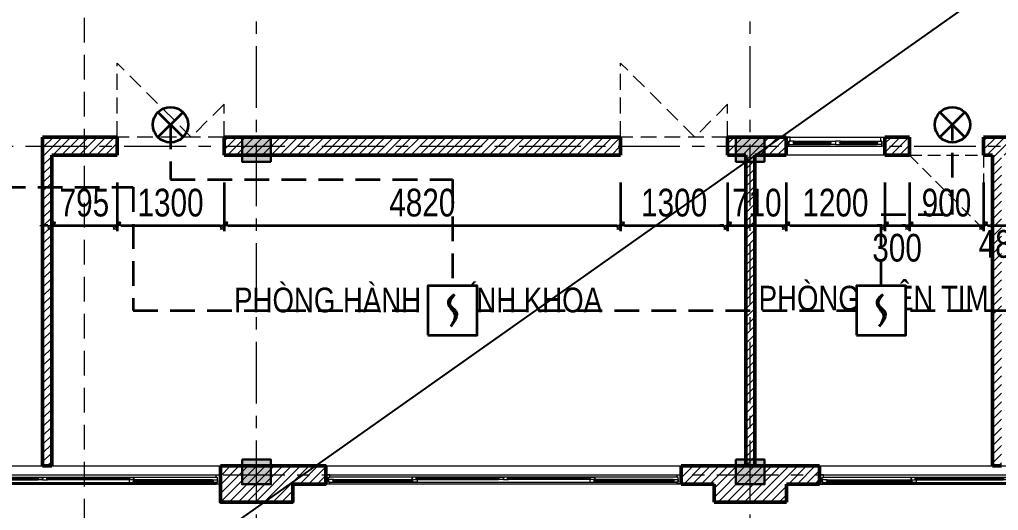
# Model space of a CAD drawing. Header units: millimetres. Extents: x 1109421 to 1726579, y -247837 to 144927.
# Drawn here: x 1482834 to 1494730, y -213152 to -207181 of the extents above; entities that cross this region are included whole.
import ezdxf

# ---------------------------------------------------------------- set-up
doc = ezdxf.new("R2010")
doc.units = ezdxf.units.MM
doc.header["$LTSCALE"] = 600
doc.header["$MEASUREMENT"] = 0
doc.set_wipeout_variables(frame=1)
for name, pattern in [('00_Hidden', [2.4, 1.6, -0.8]), ('CENTER', [2, 1.25, -0.25, 0.25, -0.25]), ('DASHED', [0.75, 0.5, -0.25]), ('HIDDEN', [0.375, 0.25, -0.125])]:
    doc.linetypes.add(name, pattern=pattern)
doc.layers.get('0').update_dxf_attribs({"lineweight": 0})
doc.layers.get('Defpoints').update_dxf_attribs({"lineweight": 0})
for name, color, linetype, lineweight in [('0.15_Cua', 144, 'Continuous', 15), ('cat1', 30, 'Continuous', 50), ('cat2', 22, 'Continuous', 30), ('dim', 144, 'Continuous', 13), ('hatch1', 136, 'Continuous', 9), ('LC MANH DUT', 35, 'HIDDEN', 5), ('LC Text2', 7, 'Continuous', 25), ('Noi that', 35, 'Continuous', 9), ('PCCC - BAOCHAY - THIETBI', 6, 'Continuous', 35), ('PCCC-BAO CHAY - DAY', 3, 'DASHED', 35), ('PCCC-BAOCHAY-THIETBI', 6, 'Continuous', 35), ('thay1', 63, 'Continuous', 18), ('truc', 76, 'CENTER', 9)]:
    doc.layers.add(name, color=color, linetype=linetype, lineweight=lineweight)
doc.layers.add('KCS_Plotter', color=11, linetype='Continuous', plot=False)
doc.styles.add('HOATBIF', font='hoatbif.shx', dxfattribs={"width": 0.8})
doc.styles.add('T2', font='VHARIAL.TTF', dxfattribs={"width": 0.8})
doc.dimstyles.new('1-135', dxfattribs={"dimscale": 135, "dimtxt": 2.5, "dimasz": 0.35, "dimexe": 0.5, "dimexo": 0, "dimgap": 0.8, "dimtad": 1, "dimdec": 0, "dimzin": 0, "dimdsep": 46, "dimtxsty": 'HOATBIF', "dimblk1": 'DOT', "dimblk2": 'DOT', "dimsah": 1, "dimcen": -1, "dimdle": 1, "dimclrd": 256, "dimclre": 256, "dimclrt": 4, "dimadec": 3, "dimazin": 2, "dimtfac": 0.333333, "dimtdec": 0, "dimtix": 1, "dimtmove": 2, "dimatfit": 3, "dimldrblk": 'DOT', "dimfxl": 1, "dimtvp": 0.833333, "dimtolj": 1, "dimtzin": 0, "dimarcsym": 0})

# ---------------------------------------------------------------- blocks, each defined once
blk = doc.blocks.new('*U609')
for p, q in [((50, 0), (4270, 0)), ((50, -110), (4270, -110)), ((95, -20), (1050, -20)), ((1110, -50), (2100, -50)), ((1110, -80), (2100, -80)), ((3210, -50), (2220, -50)), ((3210, -80), (2220, -80)), ((4225, -20), (3270, -20)), ((4225, -50), (3270, -50))]:
    blk.add_line(p, q)
at = {"color": 8, "lineweight": 5}
for p, q in [((50, -20), (4270, -20)), ((4270, -80), (50, -80)), ((95, -30), (1050, -30)), ((95, -40), (1050, -40)), ((95, -50), (1050, -50)), ((1110, -60), (2100, -60)), ((1110, -70), (2100, -70)), ((3210, -60), (2220, -60)), ((3210, -70), (2220, -70)), ((4225, -30), (3270, -30)), ((4225, -40), (3270, -40))]:
    blk.add_line(p, q, dxfattribs=at)
for points in [[(50, -20), (35, -20), (35, -80), (50, -80), (50, -110), (0, -110), (0, 0), (0, 0), (0, 0), (50, 0), (50, -20), (35, -20)], [(4270, -20), (4285, -20), (4285, -80), (4270, -80), (4270, -110), (4320, -110), (4320, 0), (4320, 0), (4320, 0), (4270, 0), (4270, -20), (4285, -20)], [(95, -40), (95, -50), (35, -50), (35, -20), (95, -20), (95, -30), (85, -30), (85, -40), (95, -40)], [(1050, -40), (1050, -50), (1110, -50), (1110, -20), (1050, -20), (1050, -30), (1060, -30), (1060, -40), (1050, -40)], [(1110, -70), (1110, -80), (1050, -80), (1050, -50), (1110, -50), (1110, -60), (1100, -60), (1100, -70), (1110, -70)], [(1050, -50), (1050, -80), (1065, -80)], [(2100, -70), (2100, -80), (2160, -80), (2160, -50), (2100, -50), (2100, -60), (2110, -60), (2110, -70), (2100, -70)], [(2160, -50), (2160, -80), (2145, -80)], [(2160, -50), (2160, -80), (2175, -80)], [(2220, -70), (2220, -80), (2160, -80), (2160, -50), (2220, -50), (2220, -60), (2210, -60), (2210, -70), (2220, -70)], [(3270, -40), (3270, -50), (3210, -50), (3210, -20), (3270, -20), (3270, -30), (3260, -30), (3260, -40), (3270, -40)], [(3210, -70), (3210, -80), (3270, -80), (3270, -50), (3210, -50), (3210, -60), (3220, -60), (3220, -70), (3210, -70)], [(3270, -50), (3270, -80), (3255, -80)], [(4225, -40), (4225, -50), (4285, -50), (4285, -20), (4225, -20), (4225, -30), (4235, -30), (4235, -40), (4225, -40)]]:
    blk.add_lwpolyline(points)
for centre, start, end in [((94, -32), 14.2151, 83.5658), ((94, -38), 276.4342, 345.7849), ((1051, -32), 96.4342, 165.7849), ((1051, -38), 194.2151, 263.5658), ((1109, -62), 14.2151, 83.5658), ((1109, -68), 276.4342, 345.7849), ((2101, -62), 96.4342, 165.7849), ((2101, -68), 194.2151, 263.5658), ((2219, -62), 14.2151, 83.5658), ((2219, -68), 276.4342, 345.7849), ((3211, -62), 96.4342, 165.7849), ((3211, -68), 194.2151, 263.5658), ((3269, -32), 14.2151, 83.5658), ((3269, -38), 276.4342, 345.7849), ((4226, -32), 96.4342, 165.7849), ((4226, -38), 194.2151, 263.5658)]:
    blk.add_arc(centre, 8.25, start, end, dxfattribs=at)
blk = doc.blocks.new('*U610')
for p, q in [((50, 0), (4535, 0)), ((50, -110), (4535, -110)), ((95, -20), (1116, -20)), ((1176, -50), (2232, -50)), ((1176, -80), (2232, -80)), ((3409, -50), (2352, -50)), ((3409, -80), (2352, -80)), ((4490, -20), (3469, -20)), ((4490, -50), (3469, -50))]:
    blk.add_line(p, q)
at = {"color": 8, "lineweight": 5}
for p, q in [((50, -20), (4535, -20)), ((4535, -80), (50, -80)), ((95, -30), (1116, -30)), ((95, -40), (1116, -40)), ((95, -50), (1116, -50)), ((1176, -60), (2232, -60)), ((1176, -70), (2232, -70)), ((3409, -60), (2352, -60)), ((3409, -70), (2352, -70)), ((4490, -30), (3469, -30)), ((4490, -40), (3469, -40))]:
    blk.add_line(p, q, dxfattribs=at)
for points in [[(50, -20), (35, -20), (35, -80), (50, -80), (50, -110), (0, -110), (0, 0), (0, 0), (0, 0), (50, 0), (50, -20), (35, -20)], [(4535, -20), (4550, -20), (4550, -80), (4535, -80), (4535, -110), (4585, -110), (4585, 0), (4585, 0), (4585, 0), (4535, 0), (4535, -20), (4550, -20)], [(95, -40), (95, -50), (35, -50), (35, -20), (95, -20), (95, -30), (85, -30), (85, -40), (95, -40)], [(1116, -40), (1116, -50), (1176, -50), (1176, -20), (1116, -20), (1116, -30), (1126, -30), (1126, -40), (1116, -40)], [(1176, -70), (1176, -80), (1116, -80), (1116, -50), (1176, -50), (1176, -60), (1166, -60), (1166, -70), (1176, -70)], [(1116, -50), (1116, -80), (1131, -80)], [(2232, -70), (2232, -80), (2292, -80), (2292, -50), (2232, -50), (2232, -60), (2242, -60), (2242, -70), (2232, -70)], [(2292, -50), (2292, -80), (2277, -80)], [(2292, -50), (2292, -80), (2307, -80)], [(2352, -70), (2352, -80), (2292, -80), (2292, -50), (2352, -50), (2352, -60), (2342, -60), (2342, -70), (2352, -70)], [(3469, -40), (3469, -50), (3409, -50), (3409, -20), (3469, -20), (3469, -30), (3459, -30), (3459, -40), (3469, -40)], [(3409, -70), (3409, -80), (3469, -80), (3469, -50), (3409, -50), (3409, -60), (3419, -60), (3419, -70), (3409, -70)], [(3469, -50), (3469, -80), (3454, -80)], [(4490, -40), (4490, -50), (4550, -50), (4550, -20), (4490, -20), (4490, -30), (4500, -30), (4500, -40), (4490, -40)]]:
    blk.add_lwpolyline(points)
for centre, start, end in [((94, -32), 14.2151, 83.5658), ((94, -38), 276.4342, 345.7849), ((1117, -32), 96.4342, 165.7849), ((1117, -38), 194.2151, 263.5658), ((1175, -62), 14.2151, 83.5658), ((1175, -68), 276.4342, 345.7849), ((2233, -62), 96.4342, 165.7849), ((2233, -68), 194.2151, 263.5658), ((2352, -62), 14.2151, 83.5658), ((2352, -68), 276.4342, 345.7849), ((3410, -62), 96.4342, 165.7849), ((3410, -68), 194.2151, 263.5658), ((3468, -32), 14.2151, 83.5658), ((3468, -38), 276.4342, 345.7849), ((4491, -32), 96.4342, 165.7849), ((4491, -38), 194.2151, 263.5658)]:
    blk.add_arc(centre, 8.25, start, end, dxfattribs=at)
blk = doc.blocks.new('*U607')
for p, q in [((50, 0), (4270, 0)), ((50, -110), (4270, -110)), ((95, -20), (1050, -20)), ((1110, -50), (2100, -50)), ((1110, -80), (2100, -80)), ((3210, -50), (2220, -50)), ((3210, -80), (2220, -80)), ((4225, -20), (3270, -20)), ((4225, -50), (3270, -50))]:
    blk.add_line(p, q)
at = {"color": 8, "lineweight": 5}
for p, q in [((50, -20), (4270, -20)), ((4270, -80), (50, -80)), ((95, -30), (1050, -30)), ((95, -40), (1050, -40)), ((95, -50), (1050, -50)), ((1110, -60), (2100, -60)), ((1110, -70), (2100, -70)), ((3210, -60), (2220, -60)), ((3210, -70), (2220, -70)), ((4225, -30), (3270, -30)), ((4225, -40), (3270, -40))]:
    blk.add_line(p, q, dxfattribs=at)
for points in [[(50, -20), (35, -20), (35, -80), (50, -80), (50, -110), (0, -110), (0, 0), (0, 0), (0, 0), (50, 0), (50, -20), (35, -20)], [(4270, -20), (4285, -20), (4285, -80), (4270, -80), (4270, -110), (4320, -110), (4320, 0), (4320, 0), (4320, 0), (4270, 0), (4270, -20), (4285, -20)], [(95, -40), (95, -50), (35, -50), (35, -20), (95, -20), (95, -30), (85, -30), (85, -40), (95, -40)], [(1050, -40), (1050, -50), (1110, -50), (1110, -20), (1050, -20), (1050, -30), (1060, -30), (1060, -40), (1050, -40)], [(1110, -70), (1110, -80), (1050, -80), (1050, -50), (1110, -50), (1110, -60), (1100, -60), (1100, -70), (1110, -70)], [(1050, -50), (1050, -80), (1065, -80)], [(2100, -70), (2100, -80), (2160, -80), (2160, -50), (2100, -50), (2100, -60), (2110, -60), (2110, -70), (2100, -70)], [(2160, -50), (2160, -80), (2145, -80)], [(2160, -50), (2160, -80), (2175, -80)], [(2220, -70), (2220, -80), (2160, -80), (2160, -50), (2220, -50), (2220, -60), (2210, -60), (2210, -70), (2220, -70)], [(3270, -40), (3270, -50), (3210, -50), (3210, -20), (3270, -20), (3270, -30), (3260, -30), (3260, -40), (3270, -40)], [(3210, -70), (3210, -80), (3270, -80), (3270, -50), (3210, -50), (3210, -60), (3220, -60), (3220, -70), (3210, -70)], [(3270, -50), (3270, -80), (3255, -80)], [(4225, -40), (4225, -50), (4285, -50), (4285, -20), (4225, -20), (4225, -30), (4235, -30), (4235, -40), (4225, -40)]]:
    blk.add_lwpolyline(points)
for centre, start, end in [((94, -32), 14.2151, 83.5658), ((94, -38), 276.4342, 345.7849), ((1051, -32), 96.4342, 165.7849), ((1051, -38), 194.2151, 263.5658), ((1109, -62), 14.2151, 83.5658), ((1109, -68), 276.4342, 345.7849), ((2101, -62), 96.4342, 165.7849), ((2101, -68), 194.2151, 263.5658), ((2219, -62), 14.2151, 83.5658), ((2219, -68), 276.4342, 345.7849), ((3211, -62), 96.4342, 165.7849), ((3211, -68), 194.2151, 263.5658), ((3269, -32), 14.2151, 83.5658), ((3269, -38), 276.4342, 345.7849), ((4226, -32), 96.4342, 165.7849), ((4226, -38), 194.2151, 263.5658)]:
    blk.add_arc(centre, 8.25, start, end, dxfattribs=at)
blk = doc.blocks.new('*U601')
for p, q in [((35, 0), (1165, 0)), ((50, -110), (1150, -110)), ((660, -20), (1105, -20)), ((660, -60), (1105, -60))]:
    blk.add_line(p, q)
at = {"color": 8, "lineweight": 5}
for p, q in [((95, -20), (540, -20)), ((95, -35), (540, -35)), ((95, -45), (540, -45)), ((95, -60), (540, -60)), ((660, -20), (1105, -20)), ((660, -35), (1105, -35)), ((660, -45), (1105, -45)), ((660, -60), (1105, -60))]:
    blk.add_line(p, q, dxfattribs=at)
for points in [[(0, 0), (35, 0), (35, -60), (50, -60), (50, -110), (0, -110), (0, 0)], [(1200, 0), (1165, 0), (1165, -60), (1150, -60), (1150, -110), (1200, -110), (1200, 0)], [(660, -45), (660, -60), (600, -60), (600, -20), (660, -20), (660, -35), (650, -35), (650, -45), (660, -45)], [(1105, -45), (1105, -60), (1165, -60), (1165, -20), (1105, -20), (1105, -35), (1115, -35), (1115, -45), (1105, -45)]]:
    blk.add_lwpolyline(points)
for points in [[(35, -20), (95, -20), (95, -35), (85, -35), (85, -45), (95, -45), (95, -60), (35, -60)], [(600, -20), (540, -20), (540, -35), (550, -35), (550, -45), (540, -45), (540, -60), (600, -60)]]:
    blk.add_lwpolyline(points, close=True)
for points in [[(95, -29, -0.312187), (102, -35, -0.312187)], [(95, -51, 0.312187), (102, -45, 0.312187)], [(540, -29, 0.312187), (533, -35, 0.312187)], [(540, -51, -0.312187), (533, -45, -0.312187)]]:
    blk.add_lwpolyline(points, format="xyb", dxfattribs=at)
for centre, start, end in [((659, -37), 14.2151, 83.5658), ((659, -43), 276.4342, 345.7849), ((1106, -37), 96.4342, 165.7849), ((1106, -43), 194.2151, 263.5658)]:
    blk.add_arc(centre, 8.25, start, end, dxfattribs=at)
blk = doc.blocks.new('DOT')
at = {"layer": 'dim'}
for p, q in [((-3, 0), (3, 0)), ((-1, -1), (1, 1))]:
    blk.add_line(p, q, dxfattribs=at)
blk.add_lwpolyline([(0.5, 1), (-1, -0.5), (-0.5, -1), (1, 0.5)], close=True, dxfattribs=at)
blk = doc.blocks.new('*D2373')
at = {"layer": 'Defpoints', "color": 0, "transparency": 16777216}
for p in [(26144, 12304), (26939, 12304), (26939, 11779)]:
    blk.add_point(p, dxfattribs=at)
at = {"layer": 'dim', "lineweight": -2, "transparency": 16777216}
for p, q in [((26144, 12304), (26144, 11712)), ((26939, 12304), (26939, 11712)), ((26097, 11779), (26050, 11779)), ((26144, 11779), (26939, 11779)), ((26987, 11779), (27034, 11779))]:
    blk.add_line(p, q, dxfattribs=at)
at = {"layer": 'dim', "lineweight": -2, "transparency": 16777216, "xscale": 47.25, "yscale": 47.25, "zscale": 47.25}
blk.add_blockref('DOT', (26144, 11779), dxfattribs=at)
at = {"layer": 'dim', "lineweight": -2, "transparency": 16777216, "xscale": 47.25, "yscale": 47.25, "zscale": 47.25, "rotation": 180}
blk.add_blockref('DOT', (26939, 11779), dxfattribs=at)
at = {"layer": 'dim', "color": 4, "transparency": 16777216, "insert": (26542, 12056), "char_height": 337.5, "attachment_point": 5, "style": 'HOATBIF'}
blk.add_mtext('\\A1;795', dxfattribs=at)
blk = doc.blocks.new('_Dot')
at = {"color": 0, "linetype": 'ByBlock', "lineweight": -2}
blk.add_line((-0.5, 0), (-1, 0), dxfattribs=at)
at = {"color": 0, "linetype": 'ByBlock', "const_width": 0.5}
blk.add_lwpolyline([(-0.25, 0, 1), (0.25, 0, 1)], format="xyb", close=True, dxfattribs=at)
blk = doc.blocks.new('*D2374')
at = {"layer": 'Defpoints', "color": 0, "transparency": 16777216}
for p in [(26939, 12304), (28239, 12304), (28239, 11779)]:
    blk.add_point(p, dxfattribs=at)
at = {"layer": 'dim', "lineweight": -2, "transparency": 16777216}
for p, q in [((26939, 12304), (26939, 11712)), ((28239, 12304), (28239, 11712)), ((26987, 11779), (28192, 11779))]:
    blk.add_line(p, q, dxfattribs=at)
at = {"layer": 'dim', "lineweight": -2, "transparency": 16777216, "xscale": 47.25, "yscale": 47.25, "zscale": 47.25, "rotation": 180}
blk.add_blockref('DOT', (26939, 11779), dxfattribs=at)
at = {"layer": 'dim', "lineweight": -2, "transparency": 16777216, "xscale": 47.25, "yscale": 47.25, "zscale": 47.25}
blk.add_blockref('DOT', (28239, 11779), dxfattribs=at)
at = {"layer": 'dim', "color": 4, "transparency": 16777216, "insert": (27589, 12056), "char_height": 337.5, "attachment_point": 5, "style": 'HOATBIF'}
blk.add_mtext('\\A1;1300', dxfattribs=at)
blk = doc.blocks.new('*D2375')
at = {"layer": 'Defpoints', "color": 0, "transparency": 16777216}
for p in [(28239, 12304), (33059, 12304), (33059, 11779)]:
    blk.add_point(p, dxfattribs=at)
at = {"layer": 'dim', "lineweight": -2, "transparency": 16777216}
for p, q in [((28239, 12304), (28239, 11712)), ((33059, 12304), (33059, 11712)), ((28287, 11779), (33012, 11779))]:
    blk.add_line(p, q, dxfattribs=at)
at = {"layer": 'dim', "lineweight": -2, "transparency": 16777216, "xscale": 47.25, "yscale": 47.25, "zscale": 47.25, "rotation": 180}
blk.add_blockref('DOT', (28239, 11779), dxfattribs=at)
at = {"layer": 'dim', "lineweight": -2, "transparency": 16777216, "xscale": 47.25, "yscale": 47.25, "zscale": 47.25}
blk.add_blockref('DOT', (33059, 11779), dxfattribs=at)
at = {"layer": 'dim', "color": 4, "transparency": 16777216, "insert": (30649, 12056), "char_height": 337.5, "attachment_point": 5, "style": 'HOATBIF'}
blk.add_mtext('\\A1;4820', dxfattribs=at)
blk = doc.blocks.new('*D2376')
at = {"layer": 'Defpoints', "color": 0, "transparency": 16777216}
for p in [(33059, 12304), (34359, 12304), (34359, 11779)]:
    blk.add_point(p, dxfattribs=at)
at = {"layer": 'dim', "lineweight": -2, "transparency": 16777216}
for p, q in [((33059, 12304), (33059, 11712)), ((34359, 12304), (34359, 11712)), ((33107, 11779), (34312, 11779))]:
    blk.add_line(p, q, dxfattribs=at)
at = {"layer": 'dim', "lineweight": -2, "transparency": 16777216, "xscale": 47.25, "yscale": 47.25, "zscale": 47.25, "rotation": 180}
blk.add_blockref('DOT', (33059, 11779), dxfattribs=at)
at = {"layer": 'dim', "lineweight": -2, "transparency": 16777216, "xscale": 47.25, "yscale": 47.25, "zscale": 47.25}
blk.add_blockref('DOT', (34359, 11779), dxfattribs=at)
at = {"layer": 'dim', "color": 4, "transparency": 16777216, "insert": (33709, 12056), "char_height": 337.5, "attachment_point": 5, "style": 'HOATBIF'}
blk.add_mtext('\\A1;1300', dxfattribs=at)
blk = doc.blocks.new('*D2377')
at = {"layer": 'Defpoints', "color": 0, "transparency": 16777216}
for p in [(34359, 12304), (35069, 12304), (35069, 11779)]:
    blk.add_point(p, dxfattribs=at)
at = {"layer": 'dim', "lineweight": -2, "transparency": 16777216}
for p, q in [((34359, 12304), (34359, 11712)), ((35069, 12304), (35069, 11712)), ((34312, 11779), (34265, 11779)), ((34359, 11779), (35069, 11779)), ((35117, 11779), (35164, 11779))]:
    blk.add_line(p, q, dxfattribs=at)
at = {"layer": 'dim', "lineweight": -2, "transparency": 16777216, "xscale": 47.25, "yscale": 47.25, "zscale": 47.25}
blk.add_blockref('DOT', (34359, 11779), dxfattribs=at)
at = {"layer": 'dim', "lineweight": -2, "transparency": 16777216, "xscale": 47.25, "yscale": 47.25, "zscale": 47.25, "rotation": 180}
blk.add_blockref('DOT', (35069, 11779), dxfattribs=at)
at = {"layer": 'dim', "color": 4, "transparency": 16777216, "insert": (34714, 12056), "char_height": 337.5, "attachment_point": 5, "style": 'HOATBIF'}
blk.add_mtext('\\A1;710', dxfattribs=at)
blk = doc.blocks.new('*D2378')
at = {"layer": 'Defpoints', "color": 0, "transparency": 16777216}
for p in [(35069, 12304), (36269, 12304), (36269, 11779)]:
    blk.add_point(p, dxfattribs=at)
at = {"layer": 'dim', "lineweight": -2, "transparency": 16777216}
for p, q in [((35069, 12304), (35069, 11712)), ((36269, 12304), (36269, 11712)), ((35117, 11779), (36222, 11779))]:
    blk.add_line(p, q, dxfattribs=at)
at = {"layer": 'dim', "lineweight": -2, "transparency": 16777216, "xscale": 47.25, "yscale": 47.25, "zscale": 47.25, "rotation": 180}
blk.add_blockref('DOT', (35069, 11779), dxfattribs=at)
at = {"layer": 'dim', "lineweight": -2, "transparency": 16777216, "xscale": 47.25, "yscale": 47.25, "zscale": 47.25}
blk.add_blockref('DOT', (36269, 11779), dxfattribs=at)
at = {"layer": 'dim', "color": 4, "transparency": 16777216, "insert": (35669, 12056), "char_height": 337.5, "attachment_point": 5, "style": 'HOATBIF'}
blk.add_mtext('\\A1;1200', dxfattribs=at)
blk = doc.blocks.new('*D2379')
at = {"layer": 'Defpoints', "color": 0, "transparency": 16777216}
for p in [(36269, 12304), (36569, 12304), (36569, 11779)]:
    blk.add_point(p, dxfattribs=at)
at = {"layer": 'dim', "lineweight": -2, "transparency": 16777216}
for p, q in [((36269, 12304), (36269, 11712)), ((36569, 12304), (36569, 11712)), ((36222, 11779), (36175, 11779)), ((36269, 11779), (36569, 11779)), ((36617, 11779), (36664, 11779))]:
    blk.add_line(p, q, dxfattribs=at)
at = {"layer": 'dim', "lineweight": -2, "transparency": 16777216, "xscale": 47.25, "yscale": 47.25, "zscale": 47.25}
blk.add_blockref('DOT', (36269, 11779), dxfattribs=at)
at = {"layer": 'dim', "lineweight": -2, "transparency": 16777216, "xscale": 47.25, "yscale": 47.25, "zscale": 47.25, "rotation": 180}
blk.add_blockref('DOT', (36569, 11779), dxfattribs=at)
at = {"layer": 'dim', "color": 4, "transparency": 16777216, "insert": (36419, 11507), "char_height": 337.5, "attachment_point": 5, "style": 'HOATBIF'}
blk.add_mtext('\\A1;300', dxfattribs=at)
blk = doc.blocks.new('*D2380')
at = {"layer": 'Defpoints', "color": 0, "transparency": 16777216}
for p in [(36569, 12304), (37469, 12304), (37469, 11779)]:
    blk.add_point(p, dxfattribs=at)
at = {"layer": 'dim', "lineweight": -2, "transparency": 16777216}
for p, q in [((36569, 12304), (36569, 11712)), ((37469, 12304), (37469, 11712)), ((36522, 11779), (36475, 11779)), ((36569, 11779), (37469, 11779)), ((37517, 11779), (37564, 11779))]:
    blk.add_line(p, q, dxfattribs=at)
at = {"layer": 'dim', "lineweight": -2, "transparency": 16777216, "xscale": 47.25, "yscale": 47.25, "zscale": 47.25}
blk.add_blockref('DOT', (36569, 11779), dxfattribs=at)
at = {"layer": 'dim', "lineweight": -2, "transparency": 16777216, "xscale": 47.25, "yscale": 47.25, "zscale": 47.25, "rotation": 180}
blk.add_blockref('DOT', (37469, 11779), dxfattribs=at)
at = {"layer": 'dim', "color": 4, "transparency": 16777216, "insert": (37019, 12056), "char_height": 337.5, "attachment_point": 5, "style": 'HOATBIF'}
blk.add_mtext('\\A1;900', dxfattribs=at)
blk = doc.blocks.new('*D2381')
at = {"layer": 'Defpoints', "color": 0, "transparency": 16777216}
for p in [(37469, 12304), (37954, 12304), (37954, 11779)]:
    blk.add_point(p, dxfattribs=at)
at = {"layer": 'dim', "lineweight": -2, "transparency": 16777216}
for p, q in [((37469, 12304), (37469, 11712)), ((37954, 12304), (37954, 11712)), ((37517, 11779), (37907, 11779))]:
    blk.add_line(p, q, dxfattribs=at)
at = {"layer": 'dim', "lineweight": -2, "transparency": 16777216, "xscale": 47.25, "yscale": 47.25, "zscale": 47.25, "rotation": 180}
blk.add_blockref('DOT', (37469, 11779), dxfattribs=at)
at = {"layer": 'dim', "lineweight": -2, "transparency": 16777216, "xscale": 47.25, "yscale": 47.25, "zscale": 47.25}
blk.add_blockref('DOT', (37954, 11779), dxfattribs=at)
at = {"layer": 'dim', "color": 4, "transparency": 16777216, "insert": (37712, 11553), "char_height": 337.5, "attachment_point": 5, "style": 'HOATBIF'}
blk.add_mtext('\\A1;485', dxfattribs=at)
blk = doc.blocks.new('COT BT')
at = {"layer": 'cat2', "ltscale": 2}
h = blk.add_hatch(color=256, dxfattribs=at)
h.dxf.hatch_style = 1
h.paths.add_polyline_path([(240, 190), (-110, 190), (-110, -110), (240, -110)])
blk.add_lwpolyline([(-110, 190), (240, 190), (240, -110), (-110, -110)], close=True, dxfattribs=at)
blk = doc.blocks.new('DAU BAO KHOI')
blk.add_wipeout([(-2, 2), (-2, -2), (2, -2), (2, 2)])
at = {"layer": 'PCCC - BAOCHAY - THIETBI'}
blk.add_lwpolyline([(-2, -2), (2, -2), (2, 2), (-2, 2)], close=True, dxfattribs=at)
for points in [[(0.152, 1.305), (-0.357, 0.733), (-0.18, 0.209), (0.162, -0.292), (-0.152, -1.305)], [(0.152, 1.305), (-0.222, 0.489), (0.268, -0.047), (-0.152, -1.305)]]:
    blk.add_spline(points, degree=3, dxfattribs=at)
blk = doc.blocks.new('den bao chay phong')
at = {"layer": 'PCCC - BAOCHAY - THIETBI'}
for p, q in [((1153511, 58869), (1153816, 58564)), ((1153511, 58564), (1153816, 58869))]:
    blk.add_line(p, q, dxfattribs=at)
blk.add_ellipse((1153663, 58716), major_axis=(152, 152), ratio=1, start_param=5.497787, end_param=11.780972, dxfattribs=at)
blk = doc.blocks.new('A$C08333679')
at = {"layer": 'hatch1'}
h = blk.add_hatch(dxfattribs=at)
h.set_pattern_fill('ANSI31', color=256, scale=600)
h.set_pattern_definition([(45, (-2017569.24, 46159.94), (-53.0330086, 53.0330086), [])])
h.paths.add_polyline_path([(45944.5, 20855.4), (3924.5, 20855.4), (3924.5, 15345.4), (4144.5, 15345.4), (4144.5, 20635.4), (6384.5, 20635.4), (6384.5, 14845.4), (6604.5, 14845.4), (6604.5, 20635.4), (15924.5, 20635.4), (15924.5, 15445.4), (16144.5, 15445.4), (16144.5, 15635.4), (19424.5, 15635.4), (19424.5, 15745.4), (16144.5, 15745.4), (16144.5, 20635.4), (20644.5, 20635.4), (20644.5, 15745.4), (20424.5, 15745.4), (20424.5, 15635.4), (21266.3, 15635.4), (21486.3, 15855.4), (20864.5, 15855.4), (20864.5, 20635.4), (23324.5, 20635.4), (23324.5, 15855.4), (22646.3, 15855.4), (22866.3, 15635.4), (25754.5, 15635.4), (25754.5, 15745.4), (23544.5, 15745.4), (23544.5, 20635.4), (28524.5, 20635.4), (28524.5, 15745.4), (28744.5, 15745.4), (28744.5, 20635.4), (31569.5, 20635.4), (31569.5, 17635.4), (30469.5, 17635.4), (30469.5, 16755.4), (30579.5, 16755.4), (30579.5, 17525.4), (32579.5, 17525.4), (32579.5, 16755.4), (32689.5, 16755.4), (32689.5, 17635.4), (31789.5, 17635.4), (31789.5, 20635.4), (34524.5, 20635.4), (34524.5, 15745.4), (32689.5, 15745.4), (32689.5, 15855.4), (32579.5, 15855.4), (32579.5, 15635.4), (35069.5, 15635.4), (35069.5, 15855.4), (34744.5, 15855.4), (34744.5, 20635.4), (37579.5, 20635.4), (37579.5, 15855.4), (37469.5, 15855.4), (37469.5, 15635.4), (37579.5, 15635.4), (37949.5, 15635.4), (37949.5, 15855.4), (37689.5, 15855.4), (37689.5, 20635.4), (40579.5, 20635.4), (40579.5, 15855.4), (40349.5, 15855.4), (40349.5, 15635.4), (41014.5, 15635.4), (41014.5, 15855.4), (40689.5, 15855.4), (40689.5, 20635.4), (45724.5, 20635.4), (45724.5, 15855.4), (43414.5, 15855.4), (43414.5, 15635.4), (43524.5, 15635.4), (43524.5, 14895.4), (43744.5, 14895.4), (43744.5, 15635.4), (45724.5, 15635.4), (45724.5, 8855.4), (44744.5, 8855.4), (44744.5, 8195.4), (45944.5, 8195.4), (45944.5, 8855.4)])
h.paths.add_polyline_path([(44964.5, 8635.4), (45724.5, 8635.4), (45724.5, 8415.4), (44964.5, 8415.4)], flags=16)
h.paths.add_polyline_path([(30579.5, 15855.4), (30469.5, 15855.4), (30469.5, 15745.4), (27054.5, 15745.4), (27054.5, 15635.4), (30579.5, 15635.4)], flags=17)
h.paths.add_polyline_path([(36569.5, 15855.4), (36269.5, 15855.4), (36269.5, 15635.4), (36569.5, 15635.4)], flags=17)
h.paths.add_polyline_path([(39449.5, 15855.4), (39149.5, 15855.4), (39149.5, 15635.4), (39449.5, 15635.4)], flags=17)
h.paths.add_polyline_path([(42514.5, 15855.4), (42214.5, 15855.4), (42214.5, 15635.4), (42514.5, 15635.4)], flags=17)
h.paths.add_polyline_path([(43744.5, 13995.4), (43524.5, 13995.4), (43524.5, 12855.4), (41809.5, 12855.4), (41809.5, 12635.4), (45724.5, 12635.4), (45724.5, 12855.4), (43744.5, 12855.4)], flags=17)
h.paths.add_polyline_path([(41659.5, 8855.4), (40634.5, 8855.4), (40634.5, 12635.4), (40809.5, 12635.4), (40809.5, 12855.4), (40354.5, 12855.4), (40354.5, 12635.4), (40524.5, 12635.4), (40524.5, 8855.4), (40059.5, 8855.4), (40059.5, 8635.4), (40459.5, 8635.4), (40459.5, 8195.4), (41659.5, 8195.4)])
h.paths.add_polyline_path([(40674, 8635.4), (41434, 8635.4), (41434, 8415.4), (40674, 8415.4)], flags=16)
h.paths.add_polyline_path([(37954.5, 12855.4), (37469.5, 12855.4), (37469.5, 12635.4), (37579.5, 12635.4), (37579.5, 8855.4), (37689.5, 8855.4), (37689.5, 12635.4), (37954.5, 12635.4)], flags=17)
h.paths.add_polyline_path([(35069.5, 12855.4), (34359.5, 12855.4), (34359.5, 12635.4), (34579.5, 12635.4), (34579.5, 8855.4), (34689.5, 8855.4), (34689.5, 12635.4), (35069.5, 12635.4)], flags=17)
h.paths.add_polyline_path([(36569.5, 12855.4), (36269.5, 12855.4), (36269.5, 12635.4), (36569.5, 12635.4)], flags=17)
h.paths.add_polyline_path([(39454.5, 12855.4), (39154.5, 12855.4), (39154.5, 12635.4), (39454.5, 12635.4)], flags=17)
h.paths.add_polyline_path([(35474.5, 8855.4), (35074.5, 8855.4), (34194.5, 8855.4), (33794.5, 8855.4), (33794.5, 8635.4), (34194.5, 8635.4), (34194.5, 8415.4), (35074.5, 8415.4), (35074.5, 8635.4), (35474.5, 8635.4)], flags=17)
h.paths.add_polyline_path([(33059.5, 12855.4), (28239.5, 12855.4), (28239.5, 12635.4), (33059.5, 12635.4)], flags=17)
h.paths.add_polyline_path([(26939.5, 12855.4), (26034.5, 12855.4), (26034.5, 8855.4), (26144.5, 8855.4), (26144.5, 12635.4), (26939.5, 12635.4)], flags=17)
h.paths.add_polyline_path([(29074.5, 8635.4), (29474.5, 8635.4), (29474.5, 8855.4), (29074.5, 8855.4), (28194.5, 8855.4), (28194.5, 8635.4), (28194.5, 8415.4), (29074.5, 8415.4)], flags=17)
h.paths.add_polyline_path([(23874.5, 8855.4), (22994.5, 8855.4), (22994.5, 8635.4), (22994.5, 8415.4), (23874.5, 8415.4)], flags=17)
h.paths.add_polyline_path([(21194.5, 8855.4), (20314.5, 8855.4), (19914.5, 8855.4), (19914.5, 8635.4), (20314.5, 8635.4), (20314.5, 8415.4), (21194.5, 8415.4), (21194.5, 8635.4)], flags=17)
h.paths.add_polyline_path([(16474.5, 8635.4), (16874.5, 8635.4), (16874.5, 8855.4), (16474.5, 8855.4), (16144.5, 8855.4), (16144.5, 13045.4), (15924.5, 13045.4), (15924.5, 8855.4), (15594.5, 8855.4), (15194.5, 8855.4), (15194.5, 8635.4), (15594.5, 8635.4), (15594.5, 8415.4), (16474.5, 8415.4)], flags=17)
h.paths.add_polyline_path([(10874.5, 8855.4), (10474.5, 8855.4), (9594.5, 8855.4), (9194.5, 8855.4), (9194.5, 8635.4), (9594.5, 8635.4), (9594.5, 8415.4), (10474.5, 8415.4), (10474.5, 8635.4), (10874.5, 8635.4)], flags=17)
h.paths.add_polyline_path([(5204.5, 8855.4), (4804.5, 8855.4), (4144.5, 8855.4), (4144.5, 13145.4), (3924.5, 13145.4), (3924.5, 8635.4), (3924.5, 8415.4), (4804.5, 8415.4), (4804.5, 8635.4), (5204.5, 8635.4)], flags=17)
h.paths.add_polyline_path([(6604.5, 13545.4), (6384.5, 13545.4), (6384.5, 8855.4), (6604.5, 8855.4)], flags=17)
at = {"layer": 'cat1'}
for p, q in [((26034.5, 8855.4), (26034.5, 12855.4)), ((26939.5, 12855.4), (26034.5, 12855.4)), ((26939.5, 12635.4), (26939.5, 12855.4)), ((28239.5, 12635.4), (28239.5, 12855.4)), ((33059.5, 12855.4), (28239.5, 12855.4)), ((33059.5, 12635.4), (33059.5, 12855.4)), ((35069.5, 12855.4), (34359.5, 12855.4)), ((34359.5, 12635.4), (34359.5, 12855.4)), ((35069.5, 12635.4), (35069.5, 12855.4)), ((36269.5, 12635.4), (36269.5, 12855.4)), ((36569.5, 12855.4), (36269.5, 12855.4)), ((36569.5, 12635.4), (36569.5, 12855.4)), ((37469.5, 12635.4), (37469.5, 12855.4)), ((37954.5, 12855.4), (37469.5, 12855.4)), ((26144.5, 8855.4), (26144.5, 12635.4)), ((26939.5, 12635.4), (26144.5, 12635.4)), ((33059.5, 12635.4), (28239.5, 12635.4)), ((34579.5, 12635.4), (34359.5, 12635.4)), ((34579.5, 8855.4), (34579.5, 12635.4)), ((35069.5, 12635.4), (34689.5, 12635.4)), ((34689.5, 8855.4), (34689.5, 12635.4)), ((36569.5, 12635.4), (36269.5, 12635.4)), ((37579.5, 12635.4), (37469.5, 12635.4)), ((37579.5, 8855.4), (37579.5, 12635.4)), ((26034.5, 8855.4), (26144.5, 8855.4)), ((34194.5, 8855.4), (33794.5, 8855.4)), ((33794.5, 8855.4), (33794.5, 8635.4)), ((35074.5, 8855.4), (34194.5, 8855.4)), ((35474.5, 8855.4), (35074.5, 8855.4)), ((35474.5, 8635.4), (35474.5, 8855.4)), ((37579.5, 8855.4), (37689.5, 8855.4)), ((33794.5, 8635.4), (34194.5, 8635.4)), ((34194.5, 8635.4), (34194.5, 8415.4)), ((35074.5, 8415.4), (35074.5, 8635.4)), ((35074.5, 8635.4), (35474.5, 8635.4)), ((34194.5, 8415.4), (35074.5, 8415.4))]:
    blk.add_line(p, q, dxfattribs=at)
blk.add_lwpolyline([(28194.5, 8855.4), (29074.5, 8855.4), (29474.5, 8855.4), (29474.5, 8635.4), (29074.5, 8635.4), (29074.5, 8415.4), (28194.5, 8415.4), (28194.5, 8635.4), (28194.5, 8635.4), (28194.5, 8855.4), (28194.5, 8855.4)], dxfattribs=at)
at = {"layer": 'LC MANH DUT', "ltscale": 2}
blk.add_line((26542, 2755.1), (26542, 24384.4), dxfattribs=at)
at = {"layer": 'LC MANH DUT'}
blk.add_lwpolyline([(36569.5, 12635.4), (37469.5, 12635.4), (37469.5, 11735.4), (36569.5, 12635.4)], dxfattribs=at)
at = {"layer": 'Noi that', "linetype": '00_Hidden', "ltscale": 0.2}
for p, q in [((26939.5, 12855.4), (26939.5, 13755.4)), ((27839.5, 12855.4), (26939.5, 13755.4)), ((33059.5, 12855.4), (33059.5, 13755.4)), ((33959.5, 12855.4), (33059.5, 13755.4)), ((28239.5, 13255.4), (27839.5, 12855.4)), ((28239.5, 12855.4), (28239.5, 13255.4)), ((34359.5, 13255.4), (33959.5, 12855.4)), ((34359.5, 12855.4), (34359.5, 13255.4)), ((28239.5, 12855.4), (26939.5, 12855.4)), ((34359.5, 12855.4), (33059.5, 12855.4))]:
    blk.add_line(p, q, dxfattribs=at)
at = {"layer": 'thay1'}
for points in [[(35069.5, 12855.4), (36269.5, 12855.4), (36269.5, 12635.4), (35069.5, 12635.4)], [(23874.5, 8855.4), (28194.5, 8855.4), (28194.5, 8635.4), (23874.5, 8635.4)], [(29474.5, 8855.4), (33794.5, 8855.4), (33794.5, 8635.4), (29474.5, 8635.4)], [(35474.5, 8855.4), (40059.5, 8855.4), (40059.5, 8635.4), (35474.5, 8635.4)]]:
    blk.add_lwpolyline(points, close=True, dxfattribs=at)
at = {"layer": 'truc'}
for p, q in [((28634.5, 3613.1), (28634.5, 23833.5)), ((34634.5, 3613.1), (34634.5, 23833.5)), ((1827.1, 12745.4), (48797.8, 12745.4)), ((1827.1, 8745.4), (48797.8, 8745.4))]:
    blk.add_line(p, q, dxfattribs=at)
at = {"layer": '0.15_Cua', "xscale": -1, "rotation": 180}
for name, p in [('*U601', (35069.5, 12745.4)), ('*U607', (23874.5, 8635.4)), ('*U609', (29474.5, 8638.8)), ('*U610', (35474.5, 8635.4))]:
    blk.add_blockref(name, p, dxfattribs=at)
at = {"layer": 'cat1', "rotation": 180}
for p in [(28699.5, 12745.4), (34699.5, 12745.4)]:
    blk.add_blockref('COT BT', p, dxfattribs=at)
at = {"layer": 'cat1'}
for p in [(28569.5, 8743), (34569.5, 8743)]:
    blk.add_blockref('COT BT', p, dxfattribs=at)
at = {"layer": 'LC Text2', "style": 'T2', "width": 0.8}
for s, p in [('phßng hµnh chÝnh khoa', (28362.4, 10723.9)), ('phßng ®iÖn tim', (34736.5, 10746.2))]:
    blk.add_text(s, height=300, dxfattribs=at).set_placement(p)
at = {"layer": 'dim'}
for base, p1, p2, picture, middle in [((26939.5, 11779.1), (26144.5, 12303.7), (26939.5, 12303.7), '*D2373', (26542, 12055.9)), ((28239.5, 11779.1), (26939.5, 12303.7), (28239.5, 12303.7), '*D2374', (27589.5, 12055.9)), ((33059.5, 11779.1), (28239.5, 12303.7), (33059.5, 12303.7), '*D2375', (30649.5, 12055.9)), ((34359.5, 11779.1), (33059.5, 12303.7), (34359.5, 12303.7), '*D2376', (33709.5, 12055.9)), ((35069.5, 11779.1), (34359.5, 12303.7), (35069.5, 12303.7), '*D2377', (34714.5, 12055.9)), ((36269.5, 11779.1), (35069.5, 12303.7), (36269.5, 12303.7), '*D2378', (35669.5, 12055.9)), ((37469.5, 11779.1), (36569.5, 12303.7), (37469.5, 12303.7), '*D2380', (37019.5, 12055.9))]:
    dim = blk.add_linear_dim(base=base, p1=p1, p2=p2, dimstyle='1-135', dxfattribs=at)
    dim.commit()
    dim.dimension.update_dxf_attribs({"geometry": picture, "text_midpoint": middle})
for base, p1, p2, picture, middle in [((36569.5, 11779.1), (36269.5, 12303.7), (36569.5, 12303.7), '*D2379', (36419.5, 11507.2)), ((37954.5, 11779.1), (37469.5, 12303.7), (37954.5, 12303.7), '*D2381', (37712, 11553.1))]:
    dim = blk.add_linear_dim(base=base, p1=p1, p2=p2, dimstyle='1-135', dxfattribs=at)
    dim.commit()
    dim.dimension.update_dxf_attribs({"geometry": picture, "text_midpoint": middle, "dimtype": 160})

msp = doc.modelspace()

# ---------------------------------------------------------------- linework, layer by layer
at = {"layer": 'PCCC-BAO CHAY - DAY'}
for points in [[(1471243.7, -210830.3), (1473155.7, -210830.3), (1473155.7, -209220.3), (1484212.3, -209220.3), (1484212.3, -210720.3), (1497523.3, -210720.3), (1497523.3, -208422.6), (1501813.7, -208422.6), (1501813.7, -203220.3), (1484013.7, -203220.3)], [(1484667.7, -208459.2), (1484667.7, -209127), (1488096.2, -209127), (1488096.2, -210420.3)], [(1493303.7, -210420.3), (1493303.7, -209551.5), (1494170, -209551.5), (1494170, -208459.2)]]:
    msp.add_lwpolyline(points, dxfattribs=at)

# ---------------------------------------------------------------- next in the draw order: block references
msp.add_blockref('A$C08333679', (1457079.2, -221465.7), dxfattribs=at)

# ---------------------------------------------------------------- next in the draw order: block references
at = {"layer": 'cat1'}
for p in [(331004.6, -267175.7), (340506.7, -267175.7)]:
    msp.add_blockref('den bao chay phong', p, dxfattribs=at)
at = {"layer": 'PCCC-BAOCHAY-THIETBI', "xscale": 150, "yscale": 150, "zscale": 150}
for p in [(1488096.2, -210720.3), (1493303.7, -210720.3)]:
    msp.add_blockref('DAU BAO KHOI', p, dxfattribs=at)

# ---------------------------------------------------------------- next in the draw order: linework, layer by layer
at = {"layer": 'KCS_Plotter'}
msp.add_line((1455707.3, -234336.5), (1515914.4, -191761.5), dxfattribs=at)

doc.saveas('drawing.dxf')
